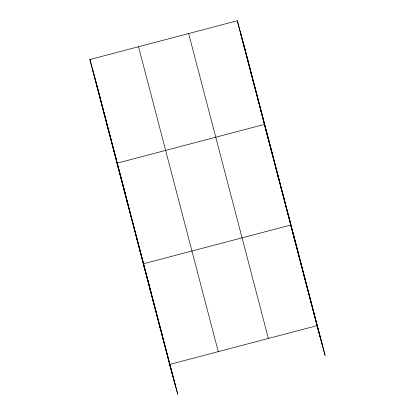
<?xml version="1.0" encoding="UTF-8"?>
<svg xmlns="http://www.w3.org/2000/svg" width="415" height="415" viewBox="0 0 415 415"><rect width="100%" height="100%" fill="white"/><g stroke="black" fill="none" stroke-linecap="round" stroke-linejoin="round"><path stroke-width="0.62" d="M89.879 59.527L237.276 20.75L245.379 50.563L325.121 355.473L317.019 325.656L169.621 364.437L177.724 394.25L97.982 89.344L89.879 59.527L170.134 366.31M240.664 33.708L241.177 35.586M244.056 46.667L244.565 48.545M247.444 59.625L247.952 61.503M250.831 72.584L251.345 74.461M254.224 85.542L254.732 87.42M257.611 98.5L258.12 100.378M260.999 111.459L261.512 113.337M272.489 154.235L264.391 124.417L116.994 163.199L125.091 193.011M267.68 136.997L268.189 138.875M270.969 149.571L271.477 151.449M274.258 162.151L274.766 164.029M277.547 174.725L278.055 176.603M280.836 187.305L281.344 189.183M284.125 199.885L284.638 201.757M287.413 212.459L287.927 214.337M298.805 254.852L290.702 225.039L143.31 263.816L151.408 293.633M293.991 237.613L294.505 239.491M297.285 250.193L297.794 252.071M300.574 262.768L301.083 264.646M303.863 275.347L304.371 277.225M307.152 287.922L307.66 289.8M310.441 300.502L310.949 302.379M313.73 313.076L314.238 314.954M93.271 72.49L93.78 74.363M96.659 85.449L97.167 87.321M100.046 98.407L100.56 100.285M103.439 111.365L103.947 113.243M106.826 124.324L107.335 126.202M110.214 137.282L110.722 139.16M113.601 150.24L114.115 152.118M120.283 175.773L120.791 177.651M123.571 188.353L124.08 190.231M126.86 200.927L127.369 202.805M130.149 213.507L130.663 215.385M133.438 226.082L133.952 227.96M136.727 238.661L137.241 240.539M140.016 251.241L140.529 253.119M146.599 276.395L147.107 278.273M149.888 288.97L150.396 290.848M153.177 301.549L153.685 303.427M156.465 314.124L156.974 316.002M159.754 326.704L160.263 328.581M163.043 339.278L163.557 341.156M166.332 351.858L166.846 353.736M242.874 41.344L322.616 346.25M240.29 31.846L320.032 336.752M237.276 20.75L317.532 327.534M188.638 33.548L268.381 338.453M138.522 46.734L218.264 351.64M95.476 80.126L175.218 385.032M92.893 70.628L172.64 375.534"/></g></svg>
